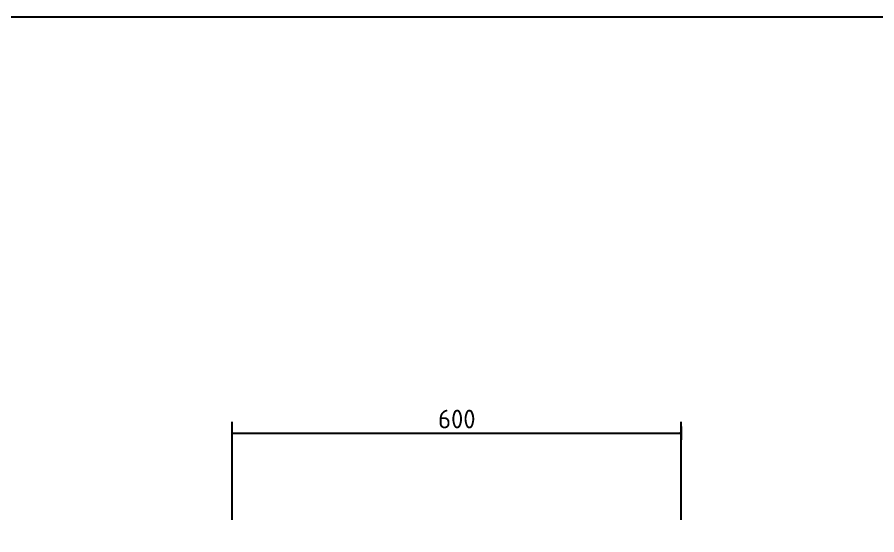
# Model space of a CAD drawing. Extents: x 0 to 420, y 0 to 297.
# Drawn here: x 126.5 to 241.4, y 223.3 to 292.5 of the extents above; entities that cross this region are included whole.
import ezdxf
from ezdxf.enums import TextEntityAlignment as Align

# ---------------------------------------------------------------- set-up
doc = ezdxf.new("R2010")
doc.units = 0
doc.header["$LTSCALE"] = 0.3
doc.header["$MEASUREMENT"] = 0
doc.layers.get('0').update_dxf_attribs({"linetype": 'CONTINUOUS'})
doc.layers.get('DEFPOINTS').update_dxf_attribs({"linetype": 'CONTINUOUS'})
for name, color, linetype in [('T25', 1, 'CONTINUOUS'), ('TBLK18', 4, 'CONTINUOUS'), ('TBLK25', 1, 'CONTINUOUS'), ('TBLK35', 3, 'CONTINUOUS'), ('TBLK50', 7, 'CONTINUOUS')]:
    doc.layers.add(name, color=color, linetype=linetype)
doc.styles.add('iso', font='iso3098b.shx')
doc.dimstyles.new('SIGNSDIM', dxfattribs={"dimtxt": 2.5, "dimasz": 0.2, "dimexe": 1.5, "dimexo": 2, "dimtad": 1, "dimdec": 4, "dimlfac": 10, "dimrnd": 1, "dimdsep": 46, "dimtxsty": 'iso', "dimblk": 'SGNDIM', "dimcen": 2.5, "dimse2": 1, "dimadec": 0, "dimazin": 0, "dimtfac": 1, "dimtdec": 4, "dimtix": 1, "dimtmove": 0, "dimatfit": 3, "dimldrblk": 'SGNDIM', "dimfxl": 1, "dimtolj": 1, "dimtzin": 0, "dimarcsym": 0})

# ---------------------------------------------------------------- blocks, each defined once
blk = doc.blocks.new('SGNDIM')
for p, q in [((0, 0), (-1, 0)), ((0, 4.5), (0, -4.5))]:
    blk.add_line(p, q)
blk = doc.blocks.new('*D8')
at = {"layer": 'DEFPOINTS', "color": 0}
for p in [(215.24, 236.9), (155.24, 223.3), (215.24, 223.3)]:
    blk.add_point(p, dxfattribs=at)
at = {"layer": 'T25', "color": 0, "lineweight": -2}
for p, q in [((155.24, 225.3), (155.24, 238.4)), ((215.24, 225.3), (215.24, 238.4)), ((155.44, 236.9), (215.04, 236.9))]:
    blk.add_line(p, q, dxfattribs=at)
at = {"layer": 'T25', "color": 0, "lineweight": -2, "xscale": 0.2, "yscale": 0.2, "zscale": 0.2, "rotation": 180}
blk.add_blockref('SGNDIM', (155.24, 236.9), dxfattribs=at)
at = {"layer": 'T25', "color": 0, "lineweight": -2, "xscale": 0.2, "yscale": 0.2, "zscale": 0.2}
blk.add_blockref('SGNDIM', (215.24, 236.9), dxfattribs=at)
at = {"layer": 'T25', "color": 0, "insert": (185.24, 238.78), "char_height": 2.5, "attachment_point": 5, "style": 'iso'}
blk.add_mtext('\\A1;600', dxfattribs=at)
blk = doc.blocks.new('A3BBLK')
at = {"layer": 'TBLK50'}
blk.add_line((415.5, 292.5), (13, 292.5), dxfattribs=at)
blk = doc.blocks.new('title block')
blk.add_blockref('A3BBLK', (0, 0))
at = {"layer": 'TBLK18', "style": 'iso'}
blk.add_attdef('MR_DIRECTORATE', text='', height=1.5, dxfattribs=at).set_placement((381.5, 67.12), align=Align.CENTER)
for tag, p in [('STREET_NAME', (355.51, 61.1)), ('SUBURB_POSTCODE', (388.49, 61.1)), ('TELEPHONE_NO.', (368.31, 58.84)), ('FAX_NO.', (393.56, 58.84))]:
    blk.add_attdef(tag, p, '', height=1.5, dxfattribs=at)
at = {"layer": 'TBLK25', "style": 'iso'}
for tag, height, p in [('MR_BRANCH', 2, (381.5, 64.2)), ('ROAD_SECTION', 1.75, (384.5, 29.16)), ('SLK', 1.75, (384.5, 26.11)), ('CHAINAGE', 1.75, (384.5, 19.21))]:
    blk.add_attdef(tag, text='', height=height, dxfattribs=at).set_placement(p, align=Align.CENTER)
for tag, p, height in [('FILE_NUMBER', (371.77, 53.24), 2.5), ('DESIGNED_/_DRAWN', (371.77, 48.49), 2), ('VERIFIED', (371.77, 43.49), 2), ('APPROVED', (371.77, 38.49), 2), ('LOCAL_AUTHORITY', (370.48, 16.73), 1.25)]:
    blk.add_attdef(tag, p, '', height=height, dxfattribs=at)
at = {"layer": 'TBLK35', "style": 'iso', "width": 0.9}
for tag, p in [('ROAD_PROJECT&NUMBER', (384.5, 32.23)), ('DRAWING_DESCRIPTION', (384.5, 22.29))]:
    blk.add_attdef(tag, text='', height=2.5, dxfattribs=at).set_placement(p, align=Align.CENTER)
at = {"layer": 'TBLK50', "style": 'iso'}
blk.add_attdef('DRG_NUMBER', (356.8, 6.02), '', height=5, dxfattribs=at)

msp = doc.modelspace()

# ---------------------------------------------------------------- block references
at = {"color": 1}
msp.add_blockref('title block', (0, 0), dxfattribs=at)

# ---------------------------------------------------------------- dimensions: what is measured, and where the dimension line sits
at = {"layer": 'T25'}
dim = msp.add_linear_dim(base=(215.243388, 236.901246), p1=(155.243388, 223.304615), p2=(215.243388, 223.304615), dimstyle='SIGNSDIM', override={"dimse2": 0}, dxfattribs=at)
dim.commit()
dim.dimension.update_dxf_attribs({"geometry": '*D8', "text_midpoint": (185.243388, 238.776246)})

doc.saveas('drawing.dxf')
